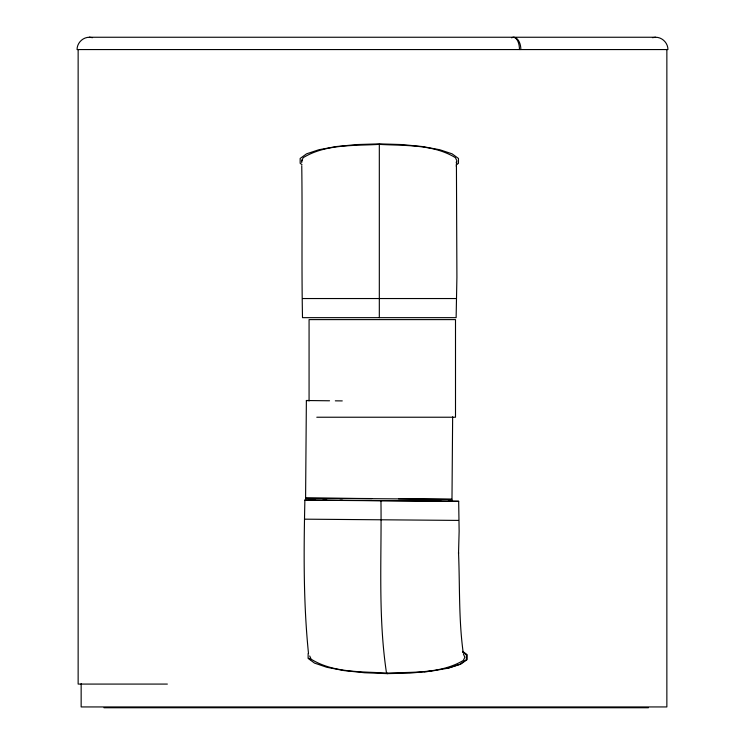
<?xml version="1.0" encoding="UTF-8"?>
<svg xmlns="http://www.w3.org/2000/svg" width="745" height="745" viewBox="0 0 745 745"><rect width="100%" height="100%" fill="white"/><g stroke="black" fill="none" stroke-linecap="round" stroke-linejoin="round"><path stroke-width="1.12" d="M326.906 500.174L304.873 500.081C303.774 551.188 303.29 602.575 308.505 653.505M452.643 416.809L451.982 499.318L305.59 498.135L306.372 400.521L309.082 400.512M308.151 653.542L308.113 658.394L314.492 663.087L326.757 667.269L343.929 670.575L364.612 672.754L387.13 673.629L409.657 673.117L430.377 671.273L448.397 668.144L460.736 664.168L467.18 659.567L467.217 654.725L462.664 651.363M380.956 500.789C381.729 557.893 377.966 615.789 386.404 672.39L387.139 673.117C412.507 671.841 440.798 673.955 463.334 660.443L464.843 657.239L463.381 653.989M463.213 652.629C458.613 619.495 459.935 585.887 458.52 552.539L458.529 553.479L459.134 531.148L458.678 501.292L448.741 501.189M301.753 165.697C302.47 216.357 301.483 267.045 302.507 317.659L456.126 317.659L456.909 277.336L456.424 163.574M456.312 166.349L456.732 161.814M301.725 162.568L302.088 159.83M456.173 162.494L456.918 160.883L455.419 157.661C432.985 143.971 404.684 145.862 379.317 144.372C353.95 145.862 325.639 143.971 303.206 157.67L301.716 160.883M456.638 164.636L458.473 163.313L458.473 158.462L452.057 153.815L439.755 149.745L422.555 146.569L401.844 144.558L379.317 143.869L356.79 144.558L336.079 146.569L318.879 149.745L306.577 153.815L300.161 158.462L300.161 163.313L301.995 164.636M447.596 668.237L459.935 664.261L466.379 659.67L466.417 654.827L462.775 652.136M511.722 37.669L512.784 37.39L511.498 37.669M89.372 37.25C82.788 37.213 77.024 42.968 77.061 49.561L667.939 49.561C667.976 42.968 662.212 37.213 655.628 37.25L89.372 37.25L92.557 37.669M652.443 37.669L655.628 37.25M309.147 500.118L315.452 500.109M304.947 519.172L458.529 520.41M458.678 501.292L448.099 501.264M387.13 673.629L387.931 673.527M424.268 671.794L431.178 671.171M305.59 498.135L371.792 498.554M302.507 298.54L456.126 298.54M316.793 417.228L455.502 417.228L455.502 319.605L309.073 319.605L309.073 400.959M167.355 684.078L78.141 684.078L78.141 49.561M103.974 707.75L648.439 707.75M323.684 500.146L342.812 500.286M420.739 501.087L436.644 501.199M452.001 501.301L339.152 500.435M398.519 498.778L451.982 499.318M340.521 500.268L382.595 500.584M382.548 500.593L424.399 500.938M329.541 400.782L306.372 400.521M335.325 400.838L342.262 400.903M437.65 501.068L452.681 501.217M422.033 500.929L440.938 501.096M322.613 500.286L341.517 500.454M310.87 500.165L325.9 500.305M304.873 500.081L314.809 500.193M387.139 673.117C361.791 671.431 333.471 673.089 311.159 659.213L309.697 655.991M308.914 658.291L310.74 659.632M666.859 49.561L666.859 706.94L81.149 706.94L81.149 683.668M379.317 144.372L379.317 317.659M520.848 49.561A12.358 7.525 -90 0 0 518.678 40.854A12.153 7.394 90 0 0 513.426 37.25L514.907 37.669A12.311 6.156 90 0 1 519.47 49.561"/></g></svg>
